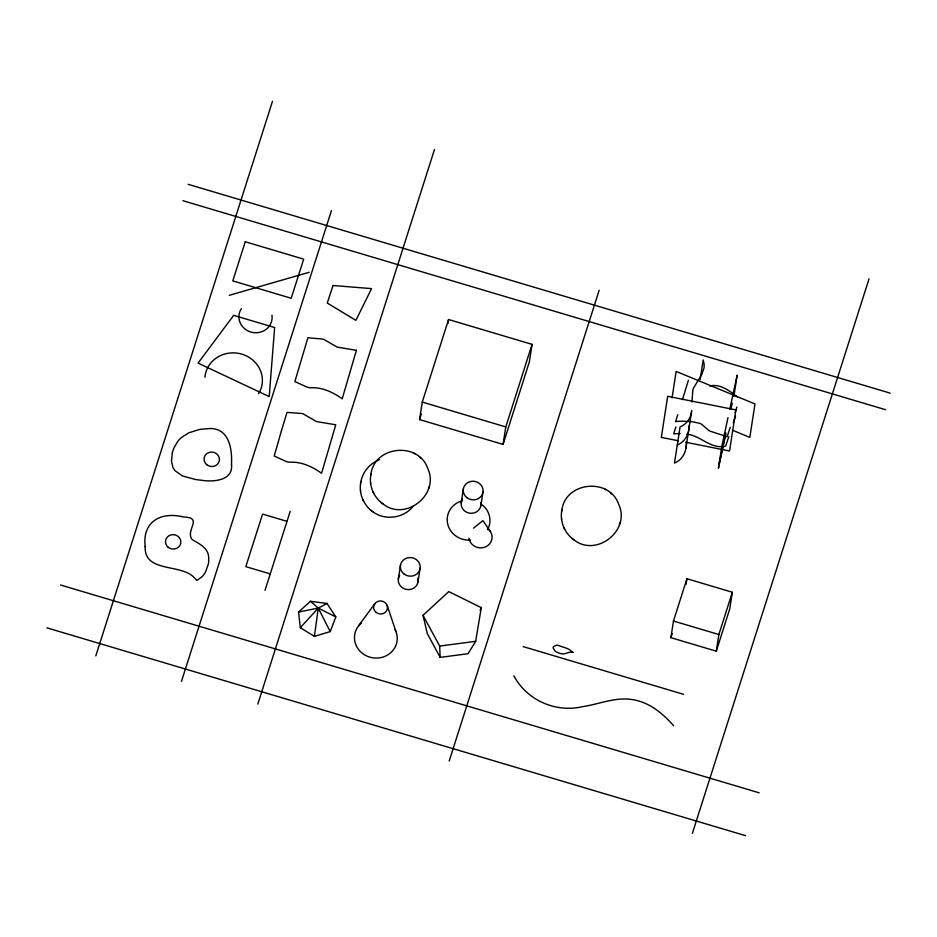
<?xml version="1.0" encoding="UTF-8"?>
<svg xmlns="http://www.w3.org/2000/svg" width="937" height="937" viewBox="0 0 937 937"><rect width="100%" height="100%" fill="white"/><g stroke="black" fill="none" stroke-linecap="round" stroke-linejoin="round"><path stroke-width="1.41" d="M691.974 402.032L692.794 390.389A19.677 18.389 8.8 0 1 693.556 388.082L701.954 374.027L703.956 368.171A18.049 16.866 8.8 0 0 704.05 363.697L703.183 359.984L700.162 379.462M686.317 443.588C686.563 451.693 682.347 460.067 674.476 463.065L680.075 426.885C686.798 424.215 691.33 417.539 691.729 410.383M689.117 425.503C689.363 433.608 685.146 441.971 677.275 444.97M360.675 482.813C358.777 493.858 363.814 505.699 373.102 511.965M370.794 474.942C368.897 485.987 373.933 497.828 383.221 504.094M561.731 510.841C559.834 521.874 564.87 533.715 574.158 539.993M314.399 636.375L318.287 608.101L327.025 603.463L335.821 616.944L330.199 631.597L314.399 636.375L300.308 627.685L298.54 612.072L310.428 601.285L327.025 603.463M419.553 419.577L422.271 402.078L448.565 319.517L532.075 344.359L529.37 361.858L503.075 444.419L419.553 419.577L421.31 414.072M398.307 579.148L400.497 565.034M447.945 323.558L448.565 319.517M417.961 582.17L420.139 568.056M461.191 502.829L463.37 488.716M480.833 505.851L483.023 491.738M503.075 444.419L505.781 426.921L532.075 344.359M672.052 397.885L676.151 371.427L754.988 403.964L749.811 437.368L732.441 430.2M685.931 448.085L691.529 411.905M670.892 637.675L673.469 621.032L686.95 578.738L732.336 592.243L729.759 608.874L716.29 651.18L670.892 637.675L672.204 633.588M686.083 584.278L686.95 578.738M733.94 395.953L737.161 375.093L729.829 409.118M716.29 651.18L718.866 634.536L732.336 592.243M475.668 641.318L481.278 607.644L448.753 591.575L423.032 615.316L427.295 633.564L440.179 657.376L468.067 653.71L475.668 641.318L439.664 646.062L423.032 615.316M360.827 481.958C362.631 471.955 369.963 463.218 379.485 459.68M370.947 474.087C374.648 445.59 418.757 441.468 427.822 468.629C439.898 494.502 405.416 521.85 382.999 503.954M561.884 509.974C565.585 481.489 609.694 477.355 618.76 504.516C630.835 530.389 596.354 557.738 573.936 539.841M360.593 483.305L360.909 481.466M370.712 475.434L371.029 473.607M561.65 511.321L561.966 509.494M727.99 417.621L721.877 445.977L718.433 468.231L725.777 434.206M719.077 464.073L725.8 432.882M731.001 408.778L732.23 403.109M733.753 396.011L734.362 393.177M428.502 488.786L428.677 488.2M428.877 487.474L429.052 486.877M619.439 524.673L619.615 524.088M619.814 523.361L619.989 522.776M677.732 414.728L675.6 421.615L677.158 421.427A56.079 19.7 17.7 0 1 682.042 421.158L691.775 421.65L699.33 423.219A4.849 1.698 17.7 0 1 701.614 424.297L709.356 430.903L727.147 436.747L730.251 427.295M682.429 399.595L688.402 380.328M675.846 426.932L673.715 433.808L680.133 433.55M95.808 655.9L272.468 101.337M181.473 681.375L331.429 210.649M265.019 590.345L290.201 511.297M257.816 704.085L434.475 149.533M449.198 761.02L599.153 290.283M692.384 833.356L869.044 278.804M728.81 436.63L725.683 446.176C710.281 449.526 700.817 435.377 686.669 434.171M733.273 422.997L735.51 416.18M735.147 412.444L736.927 407.033M480.095 610.303L481.278 607.644M358.613 625.799L374.964 603.487M413.358 506.039C404.116 518.196 385.166 520.972 372.879 511.813M300.308 627.685L318.287 608.101L335.821 616.944M473.49 528.14L483 520.644L490.262 531.302M229.284 295.319L309.175 272.292M298.54 612.072L318.287 608.101L330.199 631.597M709.672 385.985C720.237 383.491 729.724 390.858 737.431 397.101M678.376 440.788L661.323 437.38L667.683 396.292L735.896 409.902L729.536 450.99L685.486 442.205M188.138 184.308L890.15 393.13M182.914 200.705L885.57 409.715M422.271 402.078L505.781 426.921M673.469 621.032L718.866 634.536M287.003 521.335L262.559 514.073L245.822 566.639L270.254 573.901M523.162 646.612L683.612 694.329M60.495 584.993L759.181 792.819M46.85 627.825L745.536 835.663M605.911 489.711L604.529 488.973M414.974 453.824L413.592 453.086M571.769 538.154L572.823 539.021M380.832 502.267L381.898 503.134M370.712 510.138L371.766 511.005M310.428 601.285L318.287 608.101M610.397 492.862L611.533 493.881M419.46 456.963L420.608 457.994M673.609 725.707C664.356 715.236 653.312 705.561 639.748 701.298A46.756 43.711 8.8 0 0 631.948 699.529C615.059 696.894 599.001 704.261 582.556 706.65C555.77 713.01 526.828 700.29 513.863 675.8M563.945 527.718L564.648 529.159M373.02 491.82L373.711 493.272M362.888 499.69L363.591 501.143M387.133 605.361L395.964 631.561M561.521 518.747L561.603 519.332M370.583 482.848L370.677 483.445M360.464 490.719L360.546 491.316M439.664 646.062L440.179 657.376M271.941 315.16A16.643 15.554 8.8 0 1 252.112 332.354A16.643 15.554 8.8 0 1 241.441 308.613M204.957 377.224A28.801 26.927 8.8 0 1 242.097 354.221A28.801 26.927 8.8 0 1 258.6 393.716M417.808 578.211A9.944 9.3 8.8 0 1 406.775 589.514A9.944 9.3 8.8 0 1 399.642 575.412M395.074 629.57A21.434 20.04 8.8 0 1 387.04 655.338A21.434 20.04 8.8 0 1 358.754 649.751A21.434 20.04 8.8 0 1 361.413 622.929M480.833 502.537A9.944 9.3 8.8 0 1 469.296 513.136A9.944 9.3 8.8 0 1 462.515 499.093M481.068 504.047A21.422 20.028 8.8 0 1 487.533 529.733M470.503 540.099A21.422 20.028 8.8 0 1 447.593 523.607A21.422 20.028 8.8 0 1 462.164 500.827M487.627 528.527A11.631 10.881 8.8 0 1 486.198 546.564A11.631 10.881 8.8 0 1 468.945 538.096M231.486 464.295C233.536 480.447 213.8 482.157 202.275 480.33A87.071 81.402 8.8 0 1 195.599 479.498L182.574 475.984L175.137 470.796A15.097 14.114 8.8 0 1 172.876 467.235L171.494 461.367L172.291 452.946A36.918 34.505 8.8 0 1 174.024 447.827L177.655 441.55A28.473 26.611 8.8 0 1 181.298 437.638L188.712 432.835L198.878 429.65A45.503 42.54 8.8 0 1 205.777 428.912C228.218 425.375 232.435 447.207 231.486 464.295M145.165 546.576C144.052 572.074 178.264 564.051 192.565 576.032A10.881 10.178 8.8 0 1 194.006 577.415L196.911 580.448L202.24 576.56A29.691 27.759 8.8 0 0 205.531 572.038L208.447 563.723A28.497 26.646 8.8 0 0 208.658 558.499C209.127 548.473 199.78 544.022 192.507 539.817A6.618 6.184 8.8 0 1 191.101 537.932C187.107 528.527 202.556 517.634 183.687 517.013C160.965 511.297 142.155 521.511 145.165 546.576M274.635 327.528L269.212 396.585L198.07 363.087L233.676 315.347L274.635 327.528M572.975 652.351C568.747 650.934 565.292 655.068 561.029 653.663A7.227 2.542 17.7 0 1 558.405 652.866L557.14 652.328A6.606 2.319 17.7 0 1 554.95 651.016L553.111 647.889A19.326 6.793 17.7 0 1 553.345 646.823L556.168 645.253A6.172 2.167 17.7 0 1 557.937 645.324L567.236 648.474A20.368 7.156 17.7 0 1 569.755 649.845L572.975 652.351M281.487 430.563L274.225 456.014L286.394 461.59A10.073 3.537 17.7 0 0 289.193 462.222C301.117 461.449 312.009 466.439 321.567 473.279L335.762 424.789L316.53 421.58L303.787 414.201A3.525 1.242 17.7 0 0 302.136 413.522L287.038 412.397L281.487 430.563M356.4 350.321L342.204 398.811C332.647 391.971 321.754 386.981 309.831 387.766A10.073 3.537 17.7 0 1 307.031 387.133L294.862 381.546L307.898 337.753L322.773 339.065A3.525 1.242 17.7 0 1 324.425 339.744L337.168 347.112L356.4 350.321M245.26 241.758L232.798 280.889L291.22 298.271L303.682 259.139L245.26 241.758M333.022 285.504L327.271 303.049L355.884 320.349L371.556 288.619L333.022 285.504M168.063 547.149A7.707 7.203 8.8 0 0 180.712 543.437A7.707 7.203 8.8 0 0 170.745 534.957A7.707 7.203 8.8 0 0 168.063 547.149M206.644 464.588A7.707 7.203 8.8 0 0 219.293 460.875A7.707 7.203 8.8 0 0 209.314 452.384A7.707 7.203 8.8 0 0 206.644 464.588M403.859 573.854A9.944 9.3 8.8 0 0 420.045 568.712A9.944 9.3 8.8 0 0 406.904 558.042A9.944 9.3 8.8 0 0 403.859 573.854M376.03 612.329A6.981 6.524 8.8 0 0 387.426 608.816A6.981 6.524 8.8 0 0 378.279 601.249A6.981 6.524 8.8 0 0 376.03 612.329M466.731 497.535A9.944 9.3 8.8 0 0 482.918 492.393A9.944 9.3 8.8 0 0 469.788 481.723A9.944 9.3 8.8 0 0 466.731 497.535"/></g></svg>
